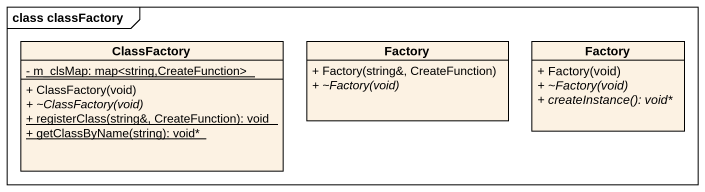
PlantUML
@startuml
mainframe class classFactory
hide circle
hide empty members
skinparam classAttributeIconSize 0
class ClassFactory {
  {static} - m_clsMap: map<string,CreateFunction>
  + ClassFactory(void)
  {abstract} + ~ClassFactory(void)
  {static} + registerClass(string&, CreateFunction): void
  {static} + getClassByName(string): void*
}
class Factory {
  + Factory(string&, CreateFunction)
  {abstract} + ~Factory(void)
}
class "Factory" as Factory_2 {
  + Factory(void)
  {abstract} + ~Factory(void)
  {abstract} + createInstance(): void*
}
@enduml
